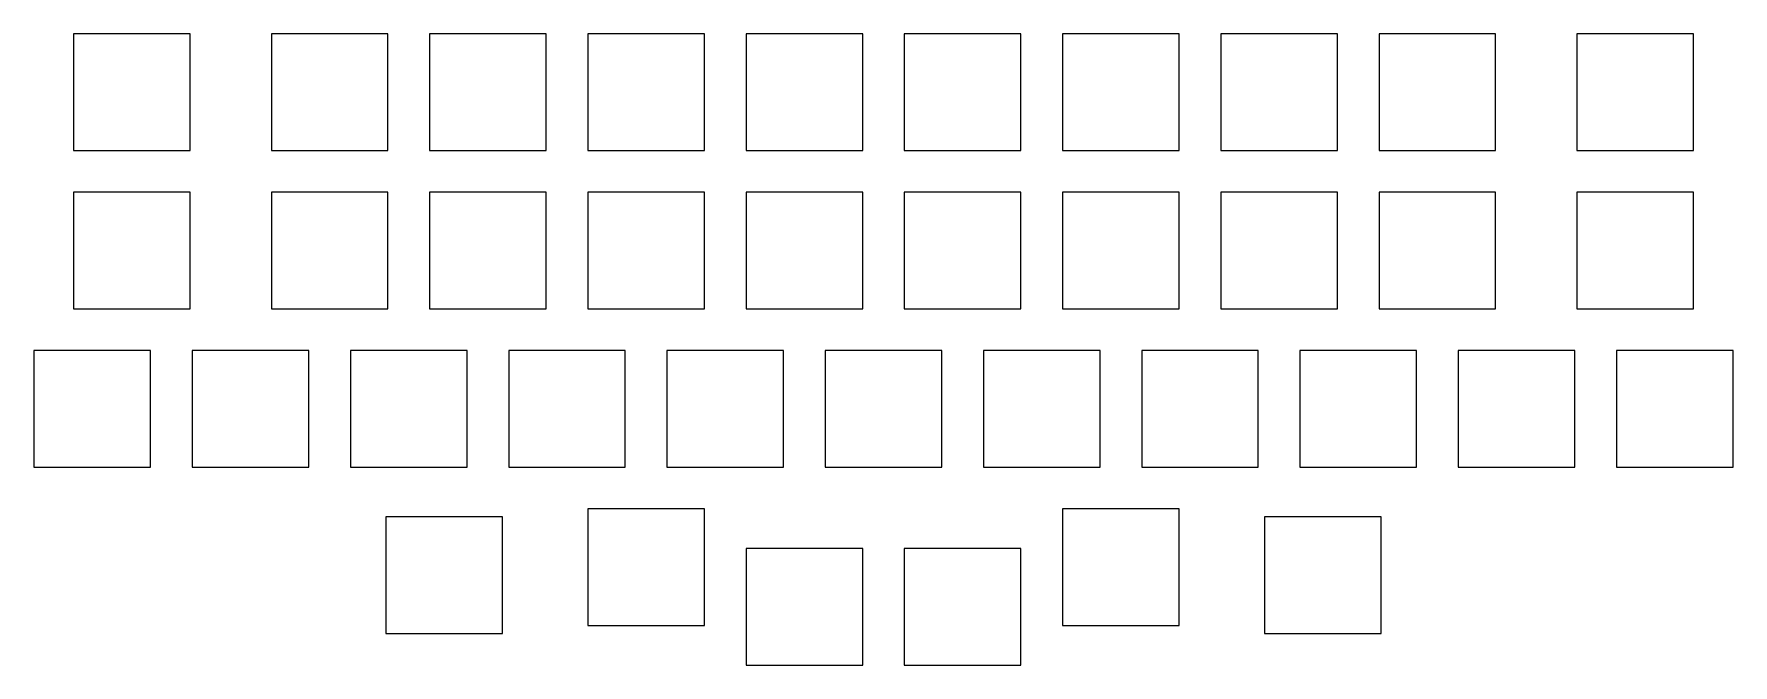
# Model space of a CAD drawing. Header units: millimetres. Extents: x -12 to 192, y -69 to 7.
import ezdxf

# ---------------------------------------------------------------- set-up
doc = ezdxf.new("R2010")
doc.units = ezdxf.units.MM

msp = doc.modelspace()

# ---------------------------------------------------------------- linework, layer by layer
for p, q in [((7, 7), (-7, 7)), ((-7, 7), (-7, -7)), ((7, -7), (7, 7)), ((30.75, 7), (16.75, 7)), ((16.75, 7), (16.75, -7)), ((30.75, -7), (30.75, 7)), ((49.75, 7), (35.75, 7)), ((35.75, 7), (35.75, -7)), ((49.75, -7), (49.75, 7)), ((68.75, 7), (54.75, 7)), ((54.75, 7), (54.75, -7)), ((68.75, -7), (68.75, 7)), ((87.75, 7), (73.75, 7)), ((73.75, 7), (73.75, -7)), ((87.75, -7), (87.75, 7)), ((106.75, 7), (92.75, 7)), ((92.75, 7), (92.75, -7)), ((106.75, -7), (106.75, 7)), ((125.75, 7), (111.75, 7)), ((111.75, 7), (111.75, -7)), ((125.75, -7), (125.75, 7)), ((144.75, 7), (130.75, 7)), ((130.75, 7), (130.75, -7)), ((144.75, -7), (144.75, 7)), ((163.75, 7), (149.75, 7)), ((149.75, 7), (149.75, -7)), ((163.75, -7), (163.75, 7)), ((187.5, 7), (173.5, 7)), ((173.5, 7), (173.5, -7)), ((187.5, -7), (187.5, 7)), ((-7, -7), (7, -7)), ((16.75, -7), (30.75, -7)), ((35.75, -7), (49.75, -7)), ((54.75, -7), (68.75, -7)), ((73.75, -7), (87.75, -7)), ((92.75, -7), (106.75, -7)), ((111.75, -7), (125.75, -7)), ((130.75, -7), (144.75, -7)), ((149.75, -7), (163.75, -7)), ((173.5, -7), (187.5, -7)), ((7, -12), (-7, -12)), ((-7, -12), (-7, -26)), ((7, -26), (7, -12)), ((30.75, -12), (16.75, -12)), ((16.75, -12), (16.75, -26)), ((30.75, -26), (30.75, -12)), ((49.75, -12), (35.75, -12)), ((35.75, -12), (35.75, -26)), ((49.75, -26), (49.75, -12)), ((68.75, -12), (54.75, -12)), ((54.75, -12), (54.75, -26)), ((68.75, -26), (68.75, -12)), ((87.75, -12), (73.75, -12)), ((73.75, -12), (73.75, -26)), ((87.75, -26), (87.75, -12)), ((106.75, -12), (92.75, -12)), ((92.75, -12), (92.75, -26)), ((106.75, -26), (106.75, -12)), ((125.75, -12), (111.75, -12)), ((111.75, -12), (111.75, -26)), ((125.75, -26), (125.75, -12)), ((144.75, -12), (130.75, -12)), ((130.75, -12), (130.75, -26)), ((144.75, -26), (144.75, -12)), ((163.75, -12), (149.75, -12)), ((149.75, -12), (149.75, -26)), ((163.75, -26), (163.75, -12)), ((187.5, -12), (173.5, -12)), ((173.5, -12), (173.5, -26)), ((187.5, -26), (187.5, -12)), ((-7, -26), (7, -26)), ((16.75, -26), (30.75, -26)), ((35.75, -26), (49.75, -26)), ((54.75, -26), (68.75, -26)), ((73.75, -26), (87.75, -26)), ((92.75, -26), (106.75, -26)), ((111.75, -26), (125.75, -26)), ((130.75, -26), (144.75, -26)), ((149.75, -26), (163.75, -26)), ((173.5, -26), (187.5, -26)), ((2.25, -31), (-11.75, -31)), ((-11.75, -31), (-11.75, -45)), ((2.25, -45), (2.25, -31)), ((21.25, -31), (7.25, -31)), ((7.25, -31), (7.25, -45)), ((21.25, -45), (21.25, -31)), ((40.25, -31), (26.25, -31)), ((26.25, -31), (26.25, -45)), ((40.25, -45), (40.25, -31)), ((59.25, -31), (45.25, -31)), ((45.25, -31), (45.25, -45)), ((59.25, -45), (59.25, -31)), ((78.25, -31), (64.25, -31)), ((64.25, -31), (64.25, -45)), ((78.25, -45), (78.25, -31)), ((97.25, -31), (83.25, -31)), ((83.25, -31), (83.25, -45)), ((97.25, -45), (97.25, -31)), ((116.25, -31), (102.25, -31)), ((102.25, -31), (102.25, -45)), ((116.25, -45), (116.25, -31)), ((135.25, -31), (121.25, -31)), ((121.25, -31), (121.25, -45)), ((135.25, -45), (135.25, -31)), ((154.25, -31), (140.25, -31)), ((140.25, -31), (140.25, -45)), ((154.25, -45), (154.25, -31)), ((173.25, -31), (159.25, -31)), ((159.25, -31), (159.25, -45)), ((173.25, -45), (173.25, -31)), ((192.25, -31), (178.25, -31)), ((178.25, -31), (178.25, -45)), ((192.25, -45), (192.25, -31)), ((-11.75, -45), (2.25, -45)), ((7.25, -45), (21.25, -45)), ((26.25, -45), (40.25, -45)), ((45.25, -45), (59.25, -45)), ((64.25, -45), (78.25, -45)), ((83.25, -45), (97.25, -45)), ((102.25, -45), (116.25, -45)), ((121.25, -45), (135.25, -45)), ((140.25, -45), (154.25, -45)), ((159.25, -45), (173.25, -45)), ((178.25, -45), (192.25, -45)), ((44.5, -50.95), (30.5, -50.95)), ((30.5, -50.95), (30.5, -64.95)), ((44.5, -64.95), (44.5, -50.95)), ((68.75, -50), (54.75, -50)), ((54.75, -50), (54.75, -64)), ((68.75, -64), (68.75, -50)), ((125.75, -50), (111.75, -50)), ((111.75, -50), (111.75, -64)), ((125.75, -64), (125.75, -50)), ((150, -50.95), (136, -50.95)), ((136, -50.95), (136, -64.95)), ((150, -64.95), (150, -50.95)), ((87.75, -54.75), (73.75, -54.75)), ((73.75, -54.75), (73.75, -68.75)), ((87.75, -68.75), (87.75, -54.75)), ((106.75, -54.75), (92.75, -54.75)), ((92.75, -54.75), (92.75, -68.75)), ((106.75, -68.75), (106.75, -54.75)), ((30.5, -64.95), (44.5, -64.95)), ((54.75, -64), (68.75, -64)), ((111.75, -64), (125.75, -64)), ((136, -64.95), (150, -64.95)), ((73.75, -68.75), (87.75, -68.75)), ((92.75, -68.75), (106.75, -68.75))]:
    msp.add_line(p, q)

doc.saveas('drawing.dxf')
